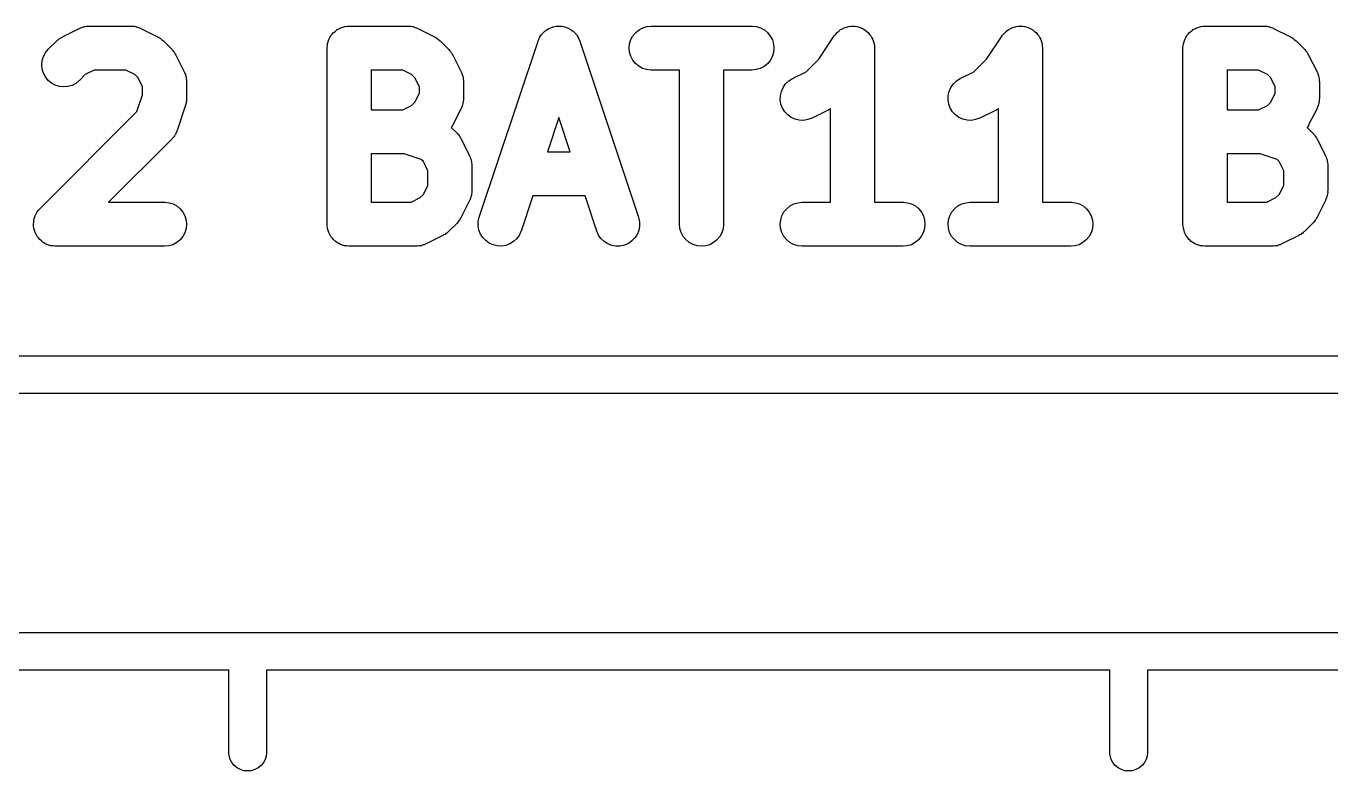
# Model space of a CAD drawing. Extents: x 1 to 169, y -122 to 5.
# Drawn here: x 26.87 to 32.05, y -121.65 to -118.69 of the extents above; entities that cross this region are included whole.
import ezdxf

# ---------------------------------------------------------------- set-up
doc = ezdxf.new("R2010")
doc.units = 0
doc.header["$MEASUREMENT"] = 0
doc.layers.add('BLACK', color=7, linetype='CONTINUOUS')

msp = doc.modelspace()

# ---------------------------------------------------------------- linework, layer by layer
at = {"layer": 'BLACK', "linetype": 'CONTINUOUS'}
for p, q in [((27.0142, -118.732), (27.0809, -118.698)), ((27.0809, -118.698), (27.082, -118.698)), ((27.082, -118.698), (27.0844, -118.697)), ((27.0844, -118.697), (27.0867, -118.696)), ((27.0867, -118.696), (27.0924, -118.694)), ((27.0924, -118.694), (27.098, -118.692)), ((27.098, -118.692), (27.1005, -118.692)), ((27.1005, -118.692), (27.103, -118.691)), ((27.103, -118.691), (27.109, -118.69)), ((27.109, -118.69), (27.1149, -118.689)), ((27.1149, -118.689), (27.1174, -118.689)), ((27.1174, -118.689), (27.12, -118.689)), ((27.12, -118.689), (27.2867, -118.689)), ((27.2867, -118.689), (27.2879, -118.689)), ((27.2879, -118.689), (27.2904, -118.689)), ((27.2904, -118.689), (27.293, -118.689)), ((27.293, -118.689), (27.2989, -118.69)), ((27.2989, -118.69), (27.3049, -118.691)), ((27.3049, -118.691), (27.3073, -118.692)), ((27.3073, -118.692), (27.3099, -118.692)), ((27.3099, -118.692), (27.3154, -118.694)), ((27.3154, -118.694), (27.3211, -118.696)), ((27.3211, -118.696), (27.3234, -118.697)), ((27.3234, -118.697), (27.3258, -118.698)), ((27.3258, -118.698), (27.3925, -118.732)), ((28.1127, -118.7), (28.12, -118.696)), ((28.12, -118.696), (28.1203, -118.696)), ((28.1203, -118.696), (28.1206, -118.696)), ((28.1206, -118.696), (28.1284, -118.693)), ((28.1284, -118.693), (28.1363, -118.691)), ((28.1363, -118.691), (28.1366, -118.691)), ((28.1366, -118.691), (28.1369, -118.691)), ((28.1369, -118.691), (28.1451, -118.69)), ((28.1451, -118.69), (28.1533, -118.689)), ((28.1533, -118.689), (28.3867, -118.689)), ((28.3867, -118.689), (28.3879, -118.689)), ((28.3879, -118.689), (28.3904, -118.689)), ((28.3904, -118.689), (28.393, -118.689)), ((28.393, -118.689), (28.3989, -118.69)), ((28.3989, -118.69), (28.4049, -118.691)), ((28.4049, -118.691), (28.4073, -118.692)), ((28.4073, -118.692), (28.4099, -118.692)), ((28.4099, -118.692), (28.4154, -118.694)), ((28.4154, -118.694), (28.4211, -118.696)), ((28.4211, -118.696), (28.4234, -118.697)), ((28.4234, -118.697), (28.4258, -118.698)), ((28.4258, -118.698), (28.4925, -118.732)), ((28.9439, -118.7), (28.9462, -118.699)), ((28.9462, -118.699), (28.9484, -118.698)), ((28.9484, -118.698), (28.954, -118.696)), ((28.954, -118.696), (28.9596, -118.693)), ((28.9596, -118.693), (28.962, -118.693)), ((28.962, -118.693), (28.9644, -118.692)), ((28.9644, -118.692), (28.9703, -118.691)), ((28.9703, -118.691), (28.9763, -118.69)), ((28.9763, -118.69), (28.9788, -118.69)), ((28.9788, -118.69), (28.9812, -118.689)), ((28.9812, -118.689), (28.9873, -118.69)), ((28.9873, -118.69), (28.9933, -118.689)), ((28.9933, -118.689), (28.9958, -118.69)), ((28.9958, -118.69), (28.9983, -118.69)), ((28.9983, -118.69), (29.0042, -118.691)), ((29.0042, -118.691), (29.0101, -118.692)), ((29.0101, -118.692), (29.0125, -118.693)), ((29.0125, -118.693), (29.0149, -118.694)), ((29.0149, -118.694), (29.0204, -118.696)), ((29.0204, -118.696), (29.0261, -118.699)), ((29.0261, -118.699), (29.0282, -118.7)), ((29.3049, -118.704), (29.32, -118.696)), ((29.32, -118.696), (29.3363, -118.691)), ((29.3363, -118.691), (29.3533, -118.689)), ((29.3533, -118.689), (29.7533, -118.689)), ((29.7533, -118.689), (29.7546, -118.689)), ((29.7546, -118.689), (29.7715, -118.691)), ((29.7715, -118.691), (29.7878, -118.696)), ((29.7878, -118.696), (29.8028, -118.704)), ((30.1127, -118.7), (30.1206, -118.696)), ((30.1206, -118.696), (30.1207, -118.695)), ((30.1206, -118.696), (30.1206, -118.696)), ((30.1207, -118.695), (30.1288, -118.693)), ((30.1288, -118.693), (30.1369, -118.691)), ((30.1369, -118.691), (30.137, -118.691)), ((30.137, -118.691), (30.1371, -118.691)), ((30.1371, -118.691), (30.1457, -118.69)), ((30.1457, -118.69), (30.1539, -118.689)), ((30.1539, -118.689), (30.154, -118.689)), ((30.154, -118.689), (30.1541, -118.689)), ((30.1541, -118.689), (30.1624, -118.69)), ((30.1624, -118.69), (30.1709, -118.691)), ((30.1709, -118.691), (30.171, -118.691)), ((30.171, -118.691), (30.1711, -118.691)), ((30.1711, -118.691), (30.1789, -118.693)), ((30.1789, -118.693), (30.1872, -118.696)), ((30.1872, -118.696), (30.1873, -118.696)), ((30.1873, -118.696), (30.1874, -118.696)), ((30.1874, -118.696), (30.1947, -118.7)), ((30.7794, -118.7), (30.7872, -118.696)), ((30.7872, -118.696), (30.7873, -118.696)), ((30.7873, -118.695), (30.7954, -118.693)), ((30.7873, -118.696), (30.7873, -118.695)), ((30.7954, -118.693), (30.8036, -118.691)), ((30.8036, -118.691), (30.8037, -118.691)), ((30.8037, -118.691), (30.8123, -118.69)), ((30.8037, -118.691), (30.8037, -118.691)), ((30.8123, -118.69), (30.8206, -118.689)), ((30.8206, -118.689), (30.8207, -118.689)), ((30.8207, -118.689), (30.8207, -118.689)), ((30.8207, -118.689), (30.8291, -118.69)), ((30.8291, -118.69), (30.8376, -118.691)), ((30.8376, -118.691), (30.8377, -118.691)), ((30.8377, -118.691), (30.8377, -118.691)), ((30.8377, -118.691), (30.8455, -118.693)), ((30.8455, -118.693), (30.8539, -118.696)), ((30.8539, -118.696), (30.854, -118.696)), ((30.854, -118.696), (30.854, -118.696)), ((30.854, -118.696), (30.8614, -118.7)), ((31.5127, -118.7), (31.52, -118.696)), ((31.52, -118.696), (31.5203, -118.696)), ((31.5203, -118.696), (31.5206, -118.696)), ((31.5206, -118.696), (31.5284, -118.693)), ((31.5284, -118.693), (31.5363, -118.691)), ((31.5363, -118.691), (31.5366, -118.691)), ((31.5366, -118.691), (31.5369, -118.691)), ((31.5369, -118.691), (31.5451, -118.69)), ((31.5451, -118.69), (31.5533, -118.689)), ((31.5533, -118.689), (31.7867, -118.689)), ((31.7867, -118.689), (31.7879, -118.689)), ((31.7879, -118.689), (31.7904, -118.689)), ((31.7904, -118.689), (31.793, -118.689)), ((31.793, -118.689), (31.7989, -118.69)), ((31.7989, -118.69), (31.8049, -118.691)), ((31.8049, -118.691), (31.8073, -118.692)), ((31.8073, -118.692), (31.8099, -118.692)), ((31.8099, -118.692), (31.8154, -118.694)), ((31.8154, -118.694), (31.8211, -118.696)), ((31.8211, -118.696), (31.8234, -118.697)), ((31.8234, -118.697), (31.8258, -118.698)), ((31.8258, -118.698), (31.8925, -118.732)), ((26.9581, -118.781), (26.9915, -118.748)), ((26.9915, -118.748), (26.9923, -118.747)), ((26.9923, -118.747), (26.9962, -118.744)), ((26.9962, -118.744), (26.9997, -118.741)), ((26.9997, -118.741), (27.0028, -118.739)), ((27.0028, -118.739), (27.0057, -118.737)), ((27.0057, -118.737), (27.01, -118.734)), ((27.01, -118.734), (27.0142, -118.732)), ((27.3925, -118.732), (27.3936, -118.732)), ((27.3936, -118.732), (27.3977, -118.735)), ((27.3977, -118.735), (27.402, -118.737)), ((27.402, -118.737), (27.4048, -118.74)), ((27.4048, -118.74), (27.4079, -118.742)), ((27.4079, -118.742), (27.4114, -118.745)), ((27.4114, -118.745), (27.4152, -118.748)), ((27.4152, -118.748), (27.4485, -118.781)), ((28.0677, -118.758), (28.0702, -118.751)), ((28.0702, -118.751), (28.0727, -118.743)), ((28.0727, -118.743), (28.0728, -118.742)), ((28.0728, -118.742), (28.0729, -118.742)), ((28.0729, -118.742), (28.0769, -118.735)), ((28.0769, -118.735), (28.0808, -118.728)), ((28.0808, -118.728), (28.081, -118.727)), ((28.081, -118.727), (28.0811, -118.727)), ((28.0811, -118.727), (28.0865, -118.721)), ((28.0865, -118.721), (28.0917, -118.715)), ((28.0917, -118.715), (28.0919, -118.714)), ((28.0919, -118.714), (28.0921, -118.714)), ((28.0921, -118.714), (28.0986, -118.709)), ((28.0986, -118.709), (28.1049, -118.704)), ((28.1049, -118.704), (28.1052, -118.704)), ((28.1052, -118.704), (28.1054, -118.703)), ((28.1054, -118.703), (28.1127, -118.7)), ((28.4925, -118.732), (28.4936, -118.732)), ((28.4936, -118.732), (28.4977, -118.735)), ((28.4977, -118.735), (28.502, -118.737)), ((28.502, -118.737), (28.5048, -118.74)), ((28.5048, -118.74), (28.5079, -118.742)), ((28.5079, -118.742), (28.5114, -118.745)), ((28.5114, -118.745), (28.5152, -118.748)), ((28.5152, -118.748), (28.5485, -118.781)), ((28.6703, -119.449), (28.9037, -118.749)), ((28.9037, -118.749), (28.9041, -118.748)), ((28.9041, -118.748), (28.9066, -118.742)), ((28.9066, -118.742), (28.9088, -118.737)), ((28.9088, -118.737), (28.9102, -118.735)), ((28.9102, -118.735), (28.9112, -118.732)), ((28.9112, -118.732), (28.9148, -118.727)), ((28.9148, -118.727), (28.9181, -118.722)), ((28.9181, -118.722), (28.9198, -118.721)), ((28.9198, -118.721), (28.9213, -118.719)), ((28.9213, -118.719), (28.9257, -118.714)), ((28.9257, -118.714), (28.9299, -118.71)), ((28.9299, -118.71), (28.932, -118.709)), ((28.932, -118.709), (28.9338, -118.707)), ((28.9338, -118.707), (28.939, -118.704)), ((28.939, -118.704), (28.9439, -118.7)), ((29.0282, -118.7), (29.0305, -118.701)), ((29.0305, -118.701), (29.0354, -118.704)), ((29.0354, -118.704), (29.0405, -118.708)), ((29.0405, -118.708), (29.0423, -118.709)), ((29.0423, -118.709), (29.0443, -118.711)), ((29.0443, -118.711), (29.0485, -118.715)), ((29.0485, -118.715), (29.0529, -118.719)), ((29.0529, -118.719), (29.0543, -118.721)), ((29.0543, -118.721), (29.056, -118.723)), ((29.056, -118.723), (29.0592, -118.728)), ((29.0592, -118.728), (29.0627, -118.733)), ((29.0627, -118.733), (29.0637, -118.736)), ((29.0637, -118.736), (29.0651, -118.738)), ((29.0651, -118.738), (29.0672, -118.743)), ((29.0672, -118.743), (29.0697, -118.749)), ((29.0697, -118.749), (29.303, -119.449)), ((29.2676, -118.759), (29.2727, -118.743)), ((29.2727, -118.743), (29.2808, -118.728)), ((29.2808, -118.728), (29.2917, -118.715)), ((29.2917, -118.715), (29.3049, -118.704)), ((29.8028, -118.704), (29.8158, -118.715)), ((29.8158, -118.715), (29.8265, -118.729)), ((29.8265, -118.729), (29.8345, -118.744)), ((29.8345, -118.744), (29.8393, -118.76)), ((30.0187, -118.821), (30.0805, -118.728)), ((30.0805, -118.728), (30.0811, -118.727)), ((30.0811, -118.727), (30.0811, -118.727)), ((30.0811, -118.727), (30.0811, -118.727)), ((30.0811, -118.727), (30.0812, -118.727)), ((30.0812, -118.727), (30.0865, -118.721)), ((30.0865, -118.721), (30.0921, -118.714)), ((30.0921, -118.714), (30.0922, -118.714)), ((30.0922, -118.714), (30.0985, -118.709)), ((30.0922, -118.714), (30.0922, -118.714)), ((30.0985, -118.709), (30.1054, -118.703)), ((30.1054, -118.703), (30.1055, -118.703)), ((30.1055, -118.703), (30.1127, -118.7)), ((30.1055, -118.703), (30.1055, -118.703)), ((30.1947, -118.7), (30.2023, -118.704)), ((30.2023, -118.704), (30.2023, -118.704)), ((30.2023, -118.704), (30.2024, -118.704)), ((30.2024, -118.704), (30.2092, -118.71)), ((30.2092, -118.71), (30.2154, -118.715)), ((30.2154, -118.715), (30.2155, -118.715)), ((30.2155, -118.715), (30.2155, -118.715)), ((30.2155, -118.715), (30.2209, -118.722)), ((30.2209, -118.722), (30.2262, -118.728)), ((30.2262, -118.728), (30.2262, -118.728)), ((30.2262, -118.728), (30.2263, -118.728)), ((30.2263, -118.728), (30.2301, -118.736)), ((30.2301, -118.736), (30.2342, -118.743)), ((30.2342, -118.743), (30.2343, -118.743)), ((30.2343, -118.743), (30.2343, -118.743)), ((30.2343, -118.743), (30.2365, -118.751)), ((30.2365, -118.751), (30.2392, -118.76)), ((30.6853, -118.821), (30.7472, -118.728)), ((30.7472, -118.728), (30.7478, -118.727)), ((30.7478, -118.727), (30.7478, -118.727)), ((30.7478, -118.727), (30.7478, -118.727)), ((30.7478, -118.727), (30.7479, -118.727)), ((30.7479, -118.727), (30.7531, -118.721)), ((30.7531, -118.721), (30.7588, -118.714)), ((30.7588, -118.714), (30.7588, -118.714)), ((30.7588, -118.714), (30.7589, -118.714)), ((30.7589, -118.714), (30.7652, -118.709)), ((30.7652, -118.709), (30.7721, -118.703)), ((30.7721, -118.703), (30.7722, -118.703)), ((30.7722, -118.703), (30.7794, -118.7)), ((30.7722, -118.703), (30.7722, -118.703)), ((30.8614, -118.7), (30.8689, -118.704)), ((30.8689, -118.704), (30.869, -118.704)), ((30.869, -118.704), (30.869, -118.704)), ((30.869, -118.704), (30.8759, -118.71)), ((30.8759, -118.71), (30.8821, -118.715)), ((30.8821, -118.715), (30.8821, -118.715)), ((30.8821, -118.715), (30.8822, -118.715)), ((30.8822, -118.715), (30.8876, -118.722)), ((30.8876, -118.722), (30.8929, -118.728)), ((30.8929, -118.728), (30.8929, -118.728)), ((30.8929, -118.728), (30.893, -118.728)), ((30.893, -118.728), (30.8968, -118.736)), ((30.8968, -118.736), (30.9009, -118.743)), ((30.9009, -118.743), (30.9009, -118.743)), ((30.9009, -118.743), (30.9009, -118.743)), ((30.9009, -118.743), (30.9032, -118.751)), ((30.9032, -118.751), (30.9058, -118.76)), ((31.4677, -118.758), (31.4702, -118.751)), ((31.4702, -118.751), (31.4727, -118.743)), ((31.4727, -118.743), (31.4728, -118.742)), ((31.4728, -118.742), (31.4729, -118.742)), ((31.4729, -118.742), (31.4769, -118.735)), ((31.4769, -118.735), (31.4808, -118.728)), ((31.4808, -118.728), (31.481, -118.727)), ((31.481, -118.727), (31.4811, -118.727)), ((31.4811, -118.727), (31.4865, -118.721)), ((31.4865, -118.721), (31.4917, -118.715)), ((31.4917, -118.715), (31.4919, -118.714)), ((31.4919, -118.714), (31.4921, -118.714)), ((31.4921, -118.714), (31.4986, -118.709)), ((31.4986, -118.709), (31.5049, -118.704)), ((31.5049, -118.704), (31.5052, -118.704)), ((31.5052, -118.704), (31.5054, -118.703)), ((31.5054, -118.703), (31.5127, -118.7)), ((31.8925, -118.732), (31.8936, -118.732)), ((31.8936, -118.732), (31.8977, -118.735)), ((31.8977, -118.735), (31.902, -118.737)), ((31.902, -118.737), (31.9048, -118.74)), ((31.9048, -118.74), (31.9079, -118.742)), ((31.9079, -118.742), (31.9114, -118.745)), ((31.9114, -118.745), (31.9152, -118.748)), ((31.9152, -118.748), (31.9485, -118.781)), ((26.9392, -118.81), (26.9473, -118.795)), ((26.9473, -118.795), (26.9581, -118.781)), ((27.4485, -118.781), (27.4494, -118.782)), ((27.4494, -118.782), (27.4525, -118.786)), ((27.4525, -118.786), (27.4558, -118.79)), ((27.4558, -118.79), (27.4578, -118.793)), ((27.4578, -118.793), (27.46, -118.796)), ((27.46, -118.796), (27.4623, -118.8)), ((27.4623, -118.8), (27.4649, -118.804)), ((28.0658, -118.775), (28.0668, -118.767)), ((28.0658, -118.776), (28.0658, -118.775)), ((28.0658, -118.777), (28.0658, -118.776)), ((28.0658, -118.776), (28.0658, -118.776)), ((28.0658, -118.776), (28.0658, -118.776)), ((28.0658, -119.477), (28.0658, -118.777)), ((28.0668, -118.767), (28.0676, -118.759)), ((28.0676, -118.759), (28.0677, -118.759)), ((28.0677, -118.759), (28.0677, -118.758)), ((28.5485, -118.781), (28.5494, -118.782)), ((28.5494, -118.782), (28.5525, -118.786)), ((28.5525, -118.786), (28.5558, -118.79)), ((28.5558, -118.79), (28.5578, -118.793)), ((28.5578, -118.793), (28.5601, -118.796)), ((28.5601, -118.796), (28.5623, -118.8)), ((28.5623, -118.8), (28.5649, -118.804)), ((29.2658, -118.776), (29.2676, -118.759)), ((29.2674, -118.793), (29.2658, -118.776)), ((29.2722, -118.809), (29.2674, -118.793)), ((29.839, -118.794), (29.834, -118.811)), ((29.8408, -118.777), (29.839, -118.794)), ((29.8393, -118.76), (29.8408, -118.777)), ((30.2392, -118.76), (30.2392, -118.76)), ((30.2392, -118.76), (30.2392, -118.76)), ((30.2392, -118.76), (30.2399, -118.767)), ((30.2399, -118.767), (30.2408, -118.777)), ((30.2408, -118.777), (30.2408, -119.389)), ((30.9058, -118.76), (30.9058, -118.76)), ((30.9058, -118.76), (30.9059, -118.76)), ((30.9059, -118.76), (30.9066, -118.767)), ((30.9066, -118.767), (30.9075, -118.777)), ((30.9075, -118.777), (30.9075, -119.389)), ((31.4658, -118.775), (31.4668, -118.767)), ((31.4658, -118.776), (31.4658, -118.775)), ((31.4658, -118.777), (31.4658, -118.776)), ((31.4658, -118.776), (31.4658, -118.776)), ((31.4658, -118.776), (31.4658, -118.776)), ((31.4658, -119.477), (31.4658, -118.777)), ((31.4668, -118.767), (31.4676, -118.759)), ((31.4676, -118.759), (31.4677, -118.759)), ((31.4677, -118.759), (31.4677, -118.758)), ((31.9485, -118.781), (31.9494, -118.782)), ((31.9494, -118.782), (31.9525, -118.786)), ((31.9525, -118.786), (31.9558, -118.79)), ((31.9558, -118.79), (31.9578, -118.793)), ((31.9578, -118.793), (31.96, -118.796)), ((31.96, -118.796), (31.9623, -118.8)), ((31.9623, -118.8), (31.9649, -118.804)), ((26.9325, -118.843), (26.9342, -118.826)), ((26.9341, -118.86), (26.9325, -118.843)), ((26.9342, -118.826), (26.9392, -118.81)), ((27.4649, -118.804), (27.4983, -118.871)), ((28.5649, -118.804), (28.5983, -118.871)), ((29.2801, -118.825), (29.2722, -118.809)), ((29.2908, -118.838), (29.2801, -118.825)), ((29.3039, -118.849), (29.2908, -118.838)), ((29.3189, -118.857), (29.3039, -118.849)), ((29.8018, -118.85), (29.7867, -118.858)), ((29.815, -118.839), (29.8018, -118.85)), ((29.8259, -118.826), (29.815, -118.839)), ((29.834, -118.811), (29.8259, -118.826)), ((29.9682, -118.871), (30.0187, -118.821)), ((30.6348, -118.871), (30.6853, -118.821)), ((31.9649, -118.804), (31.9983, -118.871)), ((26.939, -118.876), (26.9341, -118.86)), ((26.947, -118.891), (26.939, -118.876)), ((26.9577, -118.905), (26.947, -118.891)), ((26.9708, -118.916), (26.9577, -118.905)), ((27.081, -118.906), (27.0677, -118.917)), ((27.0819, -118.905), (27.081, -118.906)), ((27.1052, -118.882), (27.0819, -118.905)), ((27.1407, -118.864), (27.1052, -118.882)), ((27.266, -118.864), (27.1407, -118.864)), ((27.3015, -118.882), (27.266, -118.864)), ((27.3148, -118.895), (27.3015, -118.882)), ((27.3325, -118.931), (27.3148, -118.895)), ((27.4983, -118.871), (27.4988, -118.872)), ((27.4988, -118.872), (27.4997, -118.874)), ((27.4997, -118.874), (27.5009, -118.877)), ((27.5009, -118.877), (27.5026, -118.882)), ((27.5026, -118.882), (27.5047, -118.888)), ((27.5047, -118.888), (27.5051, -118.891)), ((27.5051, -118.891), (27.5058, -118.893)), ((27.5058, -118.893), (27.5064, -118.899)), ((27.5064, -118.899), (27.5073, -118.905)), ((27.5073, -118.905), (27.5072, -118.907)), ((27.5072, -118.907), (27.5075, -118.91)), ((28.2408, -118.864), (28.2408, -119.022)), ((28.366, -118.864), (28.2408, -118.864)), ((28.4015, -118.882), (28.366, -118.864)), ((28.4148, -118.895), (28.4015, -118.882)), ((28.4325, -118.931), (28.4148, -118.895)), ((28.5983, -118.871), (28.5988, -118.872)), ((28.5988, -118.872), (28.5997, -118.874)), ((28.5997, -118.874), (28.6009, -118.877)), ((28.6009, -118.877), (28.6026, -118.882)), ((28.6026, -118.882), (28.6047, -118.888)), ((28.6047, -118.888), (28.6051, -118.891)), ((28.6051, -118.891), (28.6058, -118.893)), ((28.6058, -118.893), (28.6064, -118.899)), ((28.6064, -118.899), (28.6073, -118.905)), ((28.6073, -118.905), (28.6072, -118.907)), ((28.6072, -118.907), (28.6075, -118.91)), ((29.3351, -118.862), (29.3189, -118.857)), ((29.3521, -118.864), (29.3351, -118.862)), ((29.3533, -118.864), (29.3521, -118.864)), ((29.4658, -118.864), (29.3533, -118.864)), ((29.4658, -119.477), (29.4658, -118.864)), ((29.7533, -118.864), (29.6408, -118.864)), ((29.6408, -118.864), (29.6408, -119.477)), ((29.7703, -118.862), (29.7533, -118.864)), ((29.7867, -118.858), (29.7703, -118.862)), ((29.8873, -118.919), (29.8997, -118.907)), ((29.8997, -118.907), (29.9142, -118.898)), ((29.9142, -118.898), (29.9682, -118.871)), ((30.554, -118.919), (30.5664, -118.907)), ((30.5664, -118.907), (30.5809, -118.898)), ((30.5809, -118.898), (30.6348, -118.871)), ((31.6408, -118.864), (31.6408, -119.022)), ((31.766, -118.864), (31.6408, -118.864)), ((31.8015, -118.882), (31.766, -118.864)), ((31.8148, -118.895), (31.8015, -118.882)), ((31.8325, -118.931), (31.8148, -118.895)), ((31.9983, -118.871), (31.9988, -118.872)), ((31.9988, -118.872), (31.9997, -118.874)), ((31.9997, -118.874), (32.0009, -118.877)), ((32.0009, -118.877), (32.0026, -118.882)), ((32.0026, -118.882), (32.0047, -118.888)), ((32.0047, -118.888), (32.0051, -118.891)), ((32.0051, -118.891), (32.0058, -118.893)), ((32.0058, -118.893), (32.0064, -118.899)), ((32.0064, -118.899), (32.0073, -118.905)), ((32.0073, -118.905), (32.0072, -118.907)), ((32.0072, -118.907), (32.0075, -118.91)), ((26.9858, -118.924), (26.9708, -118.916)), ((27.0021, -118.929), (26.9858, -118.924)), ((27.0191, -118.931), (27.0021, -118.929)), ((27.0361, -118.929), (27.0191, -118.931)), ((27.0525, -118.925), (27.0361, -118.929)), ((27.0677, -118.917), (27.0525, -118.925)), ((27.3325, -118.962), (27.3325, -118.931)), ((27.5075, -118.91), (27.5075, -118.977)), ((28.4148, -118.991), (28.4325, -118.956)), ((28.4325, -118.956), (28.4325, -118.931)), ((28.6075, -118.91), (28.6075, -118.977)), ((29.8666, -118.965), (29.8704, -118.949)), ((29.8704, -118.949), (29.8774, -118.933)), ((29.8774, -118.933), (29.8873, -118.919)), ((30.5332, -118.965), (30.5371, -118.949)), ((30.5371, -118.949), (30.5441, -118.933)), ((30.5441, -118.933), (30.554, -118.919)), ((31.8148, -118.991), (31.8325, -118.956)), ((31.8325, -118.956), (31.8325, -118.931)), ((32.0075, -118.91), (32.0075, -118.977)), ((27.3102, -119.029), (27.3325, -118.962)), ((27.503, -119.004), (27.4697, -119.104)), ((27.5041, -119), (27.503, -119.004)), ((27.5056, -118.995), (27.5041, -119)), ((27.506, -118.991), (27.5056, -118.995)), ((27.5068, -118.988), (27.506, -118.991)), ((27.5069, -118.983), (27.5068, -118.988)), ((27.5075, -118.978), (27.5069, -118.983)), ((27.5075, -118.977), (27.5075, -118.978)), ((28.366, -119.022), (28.4015, -119.005)), ((28.4015, -119.005), (28.4148, -118.991)), ((28.6022, -119.005), (28.6004, -119.011)), ((28.6044, -119), (28.6022, -119.005)), ((28.6048, -118.997), (28.6044, -119)), ((28.6056, -118.995), (28.6048, -118.997)), ((28.6063, -118.989), (28.6056, -118.995)), ((28.6073, -118.983), (28.6063, -118.989)), ((28.6075, -118.978), (28.6072, -118.98)), ((28.6072, -118.98), (28.6073, -118.983)), ((28.6075, -118.977), (28.6075, -118.978)), ((29.866, -118.982), (29.8666, -118.965)), ((29.8688, -118.999), (29.866, -118.982)), ((29.8748, -119.015), (29.8688, -118.999)), ((30.5327, -118.982), (30.5332, -118.965)), ((30.5355, -118.999), (30.5327, -118.982)), ((30.5415, -119.015), (30.5355, -118.999)), ((31.766, -119.022), (31.8015, -119.005)), ((31.8015, -119.005), (31.8148, -118.991)), ((32.0022, -119.005), (32.0004, -119.011)), ((32.0044, -119), (32.0022, -119.005)), ((32.0048, -118.997), (32.0044, -119)), ((32.0056, -118.995), (32.0048, -118.997)), ((32.0063, -118.989), (32.0056, -118.995)), ((32.0073, -118.983), (32.0063, -118.989)), ((32.0075, -118.978), (32.0072, -118.98)), ((32.0072, -118.98), (32.0073, -118.983)), ((32.0075, -118.977), (32.0075, -118.978)), ((26.9248, -119.415), (27.3102, -119.029)), ((28.2408, -119.022), (28.366, -119.022)), ((28.5983, -119.016), (28.5649, -119.082)), ((28.5992, -119.013), (28.5983, -119.016)), ((28.6004, -119.011), (28.5992, -119.013)), ((28.9867, -119.053), (28.9414, -119.189)), ((29.0319, -119.189), (28.9867, -119.053)), ((29.8838, -119.03), (29.8748, -119.015)), ((29.8954, -119.042), (29.8838, -119.03)), ((29.9093, -119.052), (29.8954, -119.042)), ((29.9248, -119.059), (29.9093, -119.052)), ((29.9414, -119.063), (29.9248, -119.059)), ((29.9753, -119.061), (29.9585, -119.064)), ((29.9914, -119.055), (29.9753, -119.061)), ((29.9925, -119.055), (29.9914, -119.055)), ((30.0591, -119.022), (29.9925, -119.055)), ((30.0633, -119.019), (30.0591, -119.022)), ((30.0658, -119.018), (30.0633, -119.019)), ((30.0658, -119.389), (30.0658, -119.018)), ((30.5505, -119.03), (30.5415, -119.015)), ((30.5621, -119.042), (30.5505, -119.03)), ((30.5759, -119.052), (30.5621, -119.042)), ((30.5915, -119.059), (30.5759, -119.052)), ((30.6081, -119.063), (30.5915, -119.059)), ((30.642, -119.061), (30.6251, -119.064)), ((30.658, -119.055), (30.642, -119.061)), ((30.6591, -119.055), (30.658, -119.055)), ((30.7258, -119.022), (30.6591, -119.055)), ((30.73, -119.019), (30.7258, -119.022)), ((30.7325, -119.018), (30.73, -119.019)), ((30.7325, -119.389), (30.7325, -119.018)), ((31.6408, -119.022), (31.766, -119.022)), ((31.9983, -119.016), (31.9649, -119.082)), ((31.9992, -119.013), (31.9983, -119.016)), ((32.0004, -119.011), (31.9992, -119.013)), ((27.4674, -119.11), (27.4646, -119.116)), ((27.4682, -119.108), (27.4674, -119.11)), ((27.4693, -119.105), (27.4682, -119.108)), ((27.4697, -119.104), (27.4693, -119.105)), ((28.5594, -119.092), (28.5592, -119.092)), ((28.5592, -119.092), (28.5819, -119.115)), ((28.5617, -119.088), (28.5594, -119.092)), ((28.5644, -119.084), (28.5617, -119.088)), ((28.5649, -119.082), (28.5644, -119.084)), ((29.9585, -119.064), (29.9414, -119.063)), ((30.6251, -119.064), (30.6081, -119.063)), ((31.9594, -119.092), (31.9592, -119.092)), ((31.9592, -119.092), (31.9819, -119.115)), ((31.9617, -119.088), (31.9594, -119.092)), ((31.9644, -119.084), (31.9617, -119.088)), ((31.9649, -119.082), (31.9644, -119.084)), ((27.4485, -119.139), (27.1979, -119.389)), ((27.4502, -119.137), (27.4485, -119.139)), ((27.4521, -119.135), (27.4502, -119.137)), ((27.4556, -119.13), (27.4521, -119.135)), ((27.4594, -119.125), (27.4556, -119.13)), ((27.4606, -119.123), (27.4594, -119.125)), ((27.4621, -119.121), (27.4606, -119.123)), ((27.4646, -119.116), (27.4621, -119.121)), ((28.5819, -119.115), (28.5827, -119.116)), ((28.5827, -119.116), (28.5858, -119.119)), ((28.5858, -119.119), (28.5892, -119.123)), ((28.5892, -119.123), (28.5911, -119.126)), ((28.5911, -119.126), (28.5934, -119.129)), ((28.5934, -119.129), (28.5956, -119.133)), ((28.5956, -119.133), (28.5983, -119.138)), ((28.5983, -119.138), (28.6316, -119.204)), ((31.9819, -119.115), (31.9827, -119.116)), ((31.9827, -119.116), (31.9858, -119.119)), ((31.9858, -119.119), (31.9892, -119.123)), ((31.9892, -119.123), (31.9911, -119.126)), ((31.9911, -119.126), (31.9934, -119.129)), ((31.9934, -119.129), (31.9956, -119.133)), ((31.9956, -119.133), (31.9983, -119.138)), ((31.9983, -119.138), (32.0316, -119.204)), ((28.2408, -119.197), (28.2408, -119.389)), ((28.3725, -119.197), (28.2408, -119.197)), ((28.4394, -119.22), (28.3725, -119.197)), ((28.6316, -119.204), (28.6321, -119.205)), ((28.6321, -119.205), (28.633, -119.208)), ((28.633, -119.208), (28.6342, -119.21)), ((28.6342, -119.21), (28.636, -119.216)), ((28.636, -119.216), (28.638, -119.221)), ((28.9414, -119.189), (29.0319, -119.189)), ((31.6408, -119.197), (31.6408, -119.389)), ((31.7725, -119.197), (31.6408, -119.197)), ((31.8394, -119.22), (31.7725, -119.197)), ((32.0316, -119.204), (32.0321, -119.205)), ((32.0321, -119.205), (32.033, -119.208)), ((32.033, -119.208), (32.0342, -119.21)), ((32.0342, -119.21), (32.036, -119.216)), ((32.036, -119.216), (32.038, -119.221)), ((28.4481, -119.228), (28.4394, -119.22)), ((28.4658, -119.264), (28.4481, -119.228)), ((28.4658, -119.323), (28.4658, -119.264)), ((28.638, -119.221), (28.6384, -119.224)), ((28.6384, -119.224), (28.6392, -119.226)), ((28.6392, -119.226), (28.6398, -119.232)), ((28.6398, -119.232), (28.6407, -119.238)), ((28.6407, -119.238), (28.6406, -119.241)), ((28.6406, -119.241), (28.6408, -119.243)), ((28.6408, -119.243), (28.6408, -119.343)), ((31.8481, -119.228), (31.8394, -119.22)), ((31.8658, -119.264), (31.8481, -119.228)), ((31.8658, -119.323), (31.8658, -119.264)), ((32.038, -119.221), (32.0384, -119.224)), ((32.0384, -119.224), (32.0392, -119.226)), ((32.0392, -119.226), (32.0398, -119.232)), ((32.0398, -119.232), (32.0407, -119.238)), ((32.0407, -119.238), (32.0406, -119.241)), ((32.0406, -119.241), (32.0408, -119.243)), ((32.0408, -119.243), (32.0408, -119.343)), ((28.3993, -119.389), (28.4348, -119.371)), ((28.4348, -119.371), (28.4481, -119.358)), ((28.4481, -119.358), (28.4658, -119.323)), ((28.6356, -119.372), (28.6338, -119.378)), ((28.6377, -119.367), (28.6356, -119.372)), ((28.6381, -119.364), (28.6377, -119.367)), ((28.6389, -119.362), (28.6381, -119.364)), ((28.6396, -119.356), (28.6389, -119.362)), ((28.6406, -119.35), (28.6396, -119.356)), ((28.6408, -119.345), (28.6405, -119.347)), ((28.6405, -119.347), (28.6406, -119.35)), ((28.6408, -119.343), (28.6408, -119.345)), ((28.8831, -119.364), (28.8363, -119.504)), ((29.0903, -119.364), (28.8831, -119.364)), ((29.137, -119.504), (29.0903, -119.364)), ((31.7993, -119.389), (31.8348, -119.371)), ((31.8348, -119.371), (31.8481, -119.358)), ((31.8481, -119.358), (31.8658, -119.323)), ((32.0356, -119.372), (32.0338, -119.378)), ((32.0377, -119.367), (32.0356, -119.372)), ((32.0381, -119.364), (32.0377, -119.367)), ((32.0389, -119.362), (32.0381, -119.364)), ((32.0396, -119.356), (32.0389, -119.362)), ((32.0406, -119.35), (32.0396, -119.356)), ((32.0408, -119.345), (32.0405, -119.347)), ((32.0405, -119.347), (32.0406, -119.35)), ((32.0408, -119.343), (32.0408, -119.345)), ((26.9141, -119.428), (26.9193, -119.421)), ((26.9193, -119.421), (26.9248, -119.415)), ((27.1979, -119.389), (27.42, -119.389)), ((27.42, -119.389), (27.4212, -119.389)), ((27.4212, -119.389), (27.4382, -119.391)), ((27.4382, -119.391), (27.4545, -119.396)), ((27.4545, -119.396), (27.4694, -119.404)), ((27.4694, -119.404), (27.4825, -119.415)), ((27.4825, -119.415), (27.4932, -119.429)), ((28.2408, -119.389), (28.3993, -119.389)), ((28.6316, -119.382), (28.5983, -119.449)), ((28.6325, -119.38), (28.6316, -119.382)), ((28.6338, -119.378), (28.6325, -119.38)), ((29.8808, -119.428), (29.8917, -119.415)), ((29.8917, -119.415), (29.9049, -119.404)), ((29.9049, -119.404), (29.92, -119.396)), ((29.92, -119.396), (29.9363, -119.391)), ((29.9363, -119.391), (29.9533, -119.389)), ((29.9533, -119.389), (30.0658, -119.389)), ((30.2408, -119.389), (30.3533, -119.389)), ((30.3533, -119.389), (30.3546, -119.389)), ((30.3546, -119.389), (30.3715, -119.391)), ((30.3715, -119.391), (30.3878, -119.396)), ((30.3878, -119.396), (30.4028, -119.404)), ((30.4028, -119.404), (30.4158, -119.415)), ((30.4158, -119.415), (30.4265, -119.429)), ((30.5475, -119.428), (30.5583, -119.415)), ((30.5583, -119.415), (30.5716, -119.404)), ((30.5716, -119.404), (30.5867, -119.396)), ((30.5867, -119.396), (30.603, -119.391)), ((30.603, -119.391), (30.62, -119.389)), ((30.62, -119.389), (30.7325, -119.389)), ((30.9075, -119.389), (31.02, -119.389)), ((31.02, -119.389), (31.0212, -119.389)), ((31.0212, -119.389), (31.0382, -119.391)), ((31.0382, -119.391), (31.0545, -119.396)), ((31.0545, -119.396), (31.0694, -119.404)), ((31.0694, -119.404), (31.0825, -119.415)), ((31.0825, -119.415), (31.0932, -119.429)), ((31.6408, -119.389), (31.7993, -119.389)), ((32.0316, -119.382), (31.9983, -119.449)), ((32.0325, -119.38), (32.0316, -119.382)), ((32.0338, -119.378), (32.0325, -119.38)), ((26.8992, -119.476), (26.9001, -119.468)), ((26.8999, -119.485), (26.8992, -119.476)), ((26.8992, -119.476), (26.8992, -119.476)), ((26.8992, -119.476), (26.8992, -119.476)), ((26.9001, -119.468), (26.9009, -119.459)), ((26.9009, -119.459), (26.9009, -119.459)), ((26.9009, -119.459), (26.901, -119.459)), ((26.901, -119.459), (26.9034, -119.451)), ((26.9034, -119.451), (26.9059, -119.443)), ((26.9059, -119.443), (26.906, -119.443)), ((26.906, -119.443), (26.9099, -119.435)), ((26.906, -119.443), (26.906, -119.443)), ((26.9099, -119.435), (26.914, -119.428)), ((26.914, -119.428), (26.9141, -119.428)), ((26.9141, -119.428), (26.9141, -119.428)), ((27.4932, -119.429), (27.5011, -119.444)), ((27.5011, -119.444), (27.5059, -119.46)), ((27.5075, -119.477), (27.5057, -119.494)), ((27.5059, -119.46), (27.5075, -119.477)), ((28.0666, -119.485), (28.0658, -119.477)), ((28.5819, -119.472), (28.5485, -119.505)), ((28.585, -119.468), (28.5819, -119.472)), ((28.5884, -119.465), (28.585, -119.468)), ((28.5904, -119.461), (28.5884, -119.465)), ((28.5927, -119.459), (28.5904, -119.461)), ((28.595, -119.454), (28.5927, -119.459)), ((28.5977, -119.45), (28.595, -119.454)), ((28.5983, -119.449), (28.5977, -119.45)), ((28.666, -119.483), (28.6665, -119.466)), ((28.6665, -119.466), (28.6703, -119.449)), ((29.303, -119.449), (29.3034, -119.45)), ((29.3034, -119.45), (29.3069, -119.467)), ((29.3069, -119.467), (29.3072, -119.484)), ((29.4675, -119.494), (29.4658, -119.477)), ((29.6408, -119.477), (29.6408, -119.478)), ((29.8658, -119.476), (29.8676, -119.459)), ((29.8674, -119.493), (29.8658, -119.476)), ((29.8676, -119.459), (29.8727, -119.443)), ((29.8727, -119.443), (29.8808, -119.428)), ((30.4265, -119.429), (30.4345, -119.444)), ((30.4345, -119.444), (30.4393, -119.46)), ((30.4408, -119.477), (30.439, -119.494)), ((30.4393, -119.46), (30.4408, -119.477)), ((30.5325, -119.476), (30.5343, -119.459)), ((30.534, -119.493), (30.5325, -119.476)), ((30.5343, -119.459), (30.5393, -119.443)), ((30.5393, -119.443), (30.5475, -119.428)), ((31.0932, -119.429), (31.1011, -119.444)), ((31.1011, -119.444), (31.1059, -119.46)), ((31.1075, -119.477), (31.1057, -119.494)), ((31.1059, -119.46), (31.1075, -119.477)), ((31.4666, -119.485), (31.4658, -119.477)), ((31.9819, -119.472), (31.9485, -119.505)), ((31.985, -119.468), (31.9819, -119.472)), ((31.9884, -119.465), (31.985, -119.468)), ((31.9904, -119.461), (31.9884, -119.465)), ((31.9927, -119.459), (31.9904, -119.461)), ((31.995, -119.454), (31.9927, -119.459)), ((31.9977, -119.45), (31.995, -119.454)), ((31.9983, -119.449), (31.9977, -119.45)), ((26.9007, -119.493), (26.8999, -119.485)), ((26.9008, -119.493), (26.9007, -119.493)), ((26.9032, -119.501), (26.9008, -119.493)), ((26.9008, -119.493), (26.9008, -119.493)), ((26.9055, -119.509), (26.9032, -119.501)), ((26.9056, -119.51), (26.9055, -119.509)), ((26.9057, -119.51), (26.9056, -119.51)), ((26.9095, -119.517), (26.9057, -119.51)), ((26.9134, -119.525), (26.9095, -119.517)), ((26.9135, -119.525), (26.9134, -119.525)), ((26.9136, -119.525), (26.9135, -119.525)), ((26.9188, -119.531), (26.9136, -119.525)), ((27.4925, -119.526), (27.4817, -119.539)), ((27.5007, -119.511), (27.4925, -119.526)), ((27.5057, -119.494), (27.5007, -119.511)), ((28.0674, -119.493), (28.0666, -119.485)), ((28.0675, -119.493), (28.0674, -119.493)), ((28.0675, -119.494), (28.0675, -119.493)), ((28.0699, -119.502), (28.0675, -119.494)), ((28.0722, -119.509), (28.0699, -119.502)), ((28.0723, -119.51), (28.0722, -119.509)), ((28.0724, -119.51), (28.0723, -119.51)), ((28.0763, -119.517), (28.0724, -119.51)), ((28.0801, -119.525), (28.0763, -119.517)), ((28.0803, -119.525), (28.0801, -119.525)), ((28.0805, -119.525), (28.0803, -119.525)), ((28.0856, -119.531), (28.0805, -119.525)), ((28.5258, -119.522), (28.4591, -119.555)), ((28.53, -119.519), (28.5258, -119.522)), ((28.5343, -119.517), (28.53, -119.519)), ((28.5372, -119.514), (28.5343, -119.517)), ((28.5403, -119.513), (28.5372, -119.514)), ((28.5438, -119.509), (28.5403, -119.513)), ((28.5477, -119.506), (28.5438, -119.509)), ((28.5485, -119.505), (28.5477, -119.506)), ((28.6689, -119.5), (28.666, -119.483)), ((28.6749, -119.516), (28.6689, -119.5)), ((28.684, -119.53), (28.6749, -119.516)), ((28.8288, -119.521), (28.8187, -119.535)), ((28.8359, -119.505), (28.8288, -119.521)), ((28.8363, -119.504), (28.8359, -119.505)), ((29.1439, -119.52), (29.137, -119.504)), ((29.1538, -119.534), (29.1439, -119.52)), ((29.2978, -119.517), (29.2886, -119.531)), ((29.3041, -119.501), (29.2978, -119.517)), ((29.3072, -119.484), (29.3041, -119.501)), ((29.4724, -119.51), (29.4675, -119.494)), ((29.4805, -119.525), (29.4724, -119.51)), ((29.4912, -119.538), (29.4805, -119.525)), ((29.6255, -119.526), (29.6146, -119.539)), ((29.6338, -119.511), (29.6255, -119.526)), ((29.6389, -119.495), (29.6338, -119.511)), ((29.6408, -119.478), (29.6389, -119.495)), ((29.8722, -119.509), (29.8674, -119.493)), ((29.8801, -119.525), (29.8722, -119.509)), ((29.8908, -119.538), (29.8801, -119.525)), ((30.4259, -119.526), (30.415, -119.539)), ((30.434, -119.511), (30.4259, -119.526)), ((30.439, -119.494), (30.434, -119.511)), ((30.5389, -119.509), (30.534, -119.493)), ((30.5468, -119.525), (30.5389, -119.509)), ((30.5575, -119.538), (30.5468, -119.525)), ((31.0925, -119.526), (31.0817, -119.539)), ((31.1007, -119.511), (31.0925, -119.526)), ((31.1057, -119.494), (31.1007, -119.511)), ((31.4674, -119.493), (31.4666, -119.485)), ((31.4675, -119.493), (31.4674, -119.493)), ((31.4675, -119.494), (31.4675, -119.493)), ((31.4699, -119.502), (31.4675, -119.494)), ((31.4722, -119.509), (31.4699, -119.502)), ((31.4723, -119.51), (31.4722, -119.509)), ((31.4724, -119.51), (31.4723, -119.51)), ((31.4763, -119.517), (31.4724, -119.51)), ((31.4801, -119.525), (31.4763, -119.517)), ((31.4803, -119.525), (31.4801, -119.525)), ((31.4805, -119.525), (31.4803, -119.525)), ((31.4856, -119.531), (31.4805, -119.525)), ((31.9258, -119.522), (31.8591, -119.555)), ((31.93, -119.519), (31.9258, -119.522)), ((31.9343, -119.517), (31.93, -119.519)), ((31.9372, -119.514), (31.9343, -119.517)), ((31.9403, -119.513), (31.9372, -119.514)), ((31.9438, -119.509), (31.9403, -119.513)), ((31.9477, -119.506), (31.9438, -119.509)), ((31.9485, -119.505), (31.9477, -119.506)), ((26.9241, -119.538), (26.9188, -119.531)), ((26.9243, -119.538), (26.9241, -119.538)), ((26.9244, -119.538), (26.9243, -119.538)), ((26.9308, -119.543), (26.9244, -119.538)), ((26.9372, -119.549), (26.9308, -119.543)), ((26.9374, -119.549), (26.9372, -119.549)), ((26.9375, -119.549), (26.9374, -119.549)), ((26.9449, -119.553), (26.9375, -119.549)), ((26.9522, -119.557), (26.9449, -119.553)), ((26.9523, -119.557), (26.9522, -119.557)), ((26.9525, -119.557), (26.9523, -119.557)), ((26.9605, -119.56), (26.9525, -119.557)), ((26.9685, -119.562), (26.9605, -119.56)), ((26.9686, -119.562), (26.9685, -119.562)), ((26.9688, -119.562), (26.9686, -119.562)), ((26.9771, -119.563), (26.9688, -119.562)), ((26.9854, -119.564), (26.9771, -119.563)), ((26.9857, -119.564), (26.9854, -119.564)), ((26.9858, -119.564), (26.9857, -119.564)), ((26.9857, -119.564), (26.9857, -119.564)), ((26.9867, -119.564), (26.9858, -119.564)), ((27.42, -119.564), (26.9867, -119.564)), ((27.437, -119.562), (27.42, -119.564)), ((27.4533, -119.558), (27.437, -119.562)), ((27.4684, -119.55), (27.4533, -119.558)), ((27.4817, -119.539), (27.4684, -119.55)), ((28.0908, -119.538), (28.0856, -119.531)), ((28.0911, -119.538), (28.0908, -119.538)), ((28.0912, -119.538), (28.0911, -119.538)), ((28.0975, -119.544), (28.0912, -119.538)), ((28.1039, -119.549), (28.0975, -119.544)), ((28.1042, -119.549), (28.1039, -119.549)), ((28.1044, -119.549), (28.1042, -119.549)), ((28.1117, -119.553), (28.1044, -119.549)), ((28.1189, -119.557), (28.1117, -119.553)), ((28.1192, -119.557), (28.1189, -119.557)), ((28.1194, -119.557), (28.1192, -119.557)), ((28.1273, -119.56), (28.1194, -119.557)), ((28.1351, -119.562), (28.1273, -119.56)), ((28.1354, -119.562), (28.1351, -119.562)), ((28.1357, -119.562), (28.1354, -119.562)), ((28.144, -119.563), (28.1357, -119.562)), ((28.1521, -119.564), (28.144, -119.563)), ((28.1527, -119.564), (28.1521, -119.564)), ((28.1533, -119.564), (28.1527, -119.564)), ((28.1527, -119.564), (28.1527, -119.564)), ((28.1527, -119.564), (28.1527, -119.564)), ((28.42, -119.564), (28.1533, -119.564)), ((28.4226, -119.564), (28.42, -119.564)), ((28.4251, -119.564), (28.4226, -119.564)), ((28.431, -119.563), (28.4251, -119.564)), ((28.437, -119.562), (28.431, -119.563)), ((28.4395, -119.562), (28.437, -119.562)), ((28.442, -119.561), (28.4395, -119.562)), ((28.4476, -119.559), (28.442, -119.561)), ((28.4533, -119.558), (28.4476, -119.559)), ((28.4556, -119.556), (28.4533, -119.558)), ((28.458, -119.555), (28.4556, -119.556)), ((28.4591, -119.555), (28.458, -119.555)), ((28.6957, -119.542), (28.684, -119.53)), ((28.7095, -119.552), (28.6957, -119.542)), ((28.7251, -119.559), (28.7095, -119.552)), ((28.7417, -119.563), (28.7251, -119.559)), ((28.7588, -119.564), (28.7417, -119.563)), ((28.7756, -119.561), (28.7588, -119.564)), ((28.7916, -119.555), (28.7756, -119.561)), ((28.8062, -119.546), (28.7916, -119.555)), ((28.8187, -119.535), (28.8062, -119.546)), ((29.1662, -119.546), (29.1538, -119.534)), ((29.1806, -119.555), (29.1662, -119.546)), ((29.1965, -119.561), (29.1806, -119.555)), ((29.2133, -119.564), (29.1965, -119.561)), ((29.2304, -119.564), (29.2133, -119.564)), ((29.2471, -119.56), (29.2304, -119.564)), ((29.2627, -119.553), (29.2471, -119.56)), ((29.2768, -119.543), (29.2627, -119.553)), ((29.2886, -119.531), (29.2768, -119.543)), ((29.5044, -119.549), (29.4912, -119.538)), ((29.5194, -119.557), (29.5044, -119.549)), ((29.5357, -119.562), (29.5194, -119.557)), ((29.5527, -119.564), (29.5357, -119.562)), ((29.5697, -119.563), (29.5527, -119.564)), ((29.5861, -119.558), (29.5697, -119.563)), ((29.6012, -119.55), (29.5861, -119.558)), ((29.6146, -119.539), (29.6012, -119.55)), ((29.9039, -119.549), (29.8908, -119.538)), ((29.9189, -119.557), (29.9039, -119.549)), ((29.9351, -119.562), (29.9189, -119.557)), ((29.9521, -119.564), (29.9351, -119.562)), ((29.9533, -119.564), (29.9521, -119.564)), ((30.3533, -119.564), (29.9533, -119.564)), ((30.3703, -119.562), (30.3533, -119.564)), ((30.3867, -119.558), (30.3703, -119.562)), ((30.4018, -119.55), (30.3867, -119.558)), ((30.415, -119.539), (30.4018, -119.55)), ((30.5706, -119.549), (30.5575, -119.538)), ((30.5855, -119.557), (30.5706, -119.549)), ((30.6018, -119.562), (30.5855, -119.557)), ((30.6188, -119.564), (30.6018, -119.562)), ((30.62, -119.564), (30.6188, -119.564)), ((31.02, -119.564), (30.62, -119.564)), ((31.037, -119.562), (31.02, -119.564)), ((31.0533, -119.558), (31.037, -119.562)), ((31.0684, -119.55), (31.0533, -119.558)), ((31.0817, -119.539), (31.0684, -119.55)), ((31.4908, -119.538), (31.4856, -119.531)), ((31.4911, -119.538), (31.4908, -119.538)), ((31.4912, -119.538), (31.4911, -119.538)), ((31.4975, -119.544), (31.4912, -119.538)), ((31.5039, -119.549), (31.4975, -119.544)), ((31.5042, -119.549), (31.5039, -119.549)), ((31.5044, -119.549), (31.5042, -119.549)), ((31.5117, -119.553), (31.5044, -119.549)), ((31.5189, -119.557), (31.5117, -119.553)), ((31.5192, -119.557), (31.5189, -119.557)), ((31.5194, -119.557), (31.5192, -119.557)), ((31.5273, -119.56), (31.5194, -119.557)), ((31.5351, -119.562), (31.5273, -119.56)), ((31.5354, -119.562), (31.5351, -119.562)), ((31.5357, -119.562), (31.5354, -119.562)), ((31.544, -119.563), (31.5357, -119.562)), ((31.5521, -119.564), (31.544, -119.563)), ((31.5527, -119.564), (31.5521, -119.564)), ((31.5533, -119.564), (31.5527, -119.564)), ((31.5527, -119.564), (31.5527, -119.564)), ((31.5527, -119.564), (31.5527, -119.564)), ((31.82, -119.564), (31.5533, -119.564)), ((31.8226, -119.564), (31.82, -119.564)), ((31.8251, -119.564), (31.8226, -119.564)), ((31.831, -119.563), (31.8251, -119.564)), ((31.837, -119.562), (31.831, -119.563)), ((31.8395, -119.562), (31.837, -119.562)), ((31.842, -119.561), (31.8395, -119.562)), ((31.8476, -119.559), (31.842, -119.561)), ((31.8533, -119.558), (31.8476, -119.559)), ((31.8556, -119.556), (31.8533, -119.558)), ((31.858, -119.555), (31.8556, -119.556)), ((31.8591, -119.555), (31.858, -119.555)), ((10.325, -120), (41.725, -120)), ((41.725, -120.15), (10.325, -120.15)), ((24.2537, -121.1), (27.7463, -121.1)), ((27.7463, -121.1), (27.75, -121.1)), ((27.75, -121.1), (27.7537, -121.1)), ((27.7537, -121.1), (31.2463, -121.1)), ((31.2463, -121.1), (31.25, -121.1)), ((31.25, -121.1), (31.2537, -121.1)), ((31.2537, -121.1), (34.7463, -121.1)), ((27.675, -121.25), (24.325, -121.25)), ((27.675, -121.579), (27.675, -121.25)), ((31.175, -121.25), (27.825, -121.25)), ((27.825, -121.25), (27.825, -121.579)), ((31.175, -121.579), (31.175, -121.25)), ((34.675, -121.25), (31.325, -121.25)), ((31.325, -121.25), (31.325, -121.579)), ((27.6761, -121.59), (27.675, -121.579)), ((27.6804, -121.604), (27.6761, -121.59)), ((27.8239, -121.59), (27.8196, -121.604)), ((27.825, -121.579), (27.8239, -121.59)), ((31.1761, -121.59), (31.175, -121.579)), ((31.1804, -121.604), (31.1761, -121.59)), ((31.3239, -121.59), (31.3196, -121.604)), ((31.325, -121.579), (31.3239, -121.59)), ((27.6873, -121.617), (27.6804, -121.604)), ((27.6967, -121.628), (27.6873, -121.617)), ((27.7081, -121.638), (27.6967, -121.628)), ((27.7212, -121.645), (27.7081, -121.638)), ((27.7353, -121.649), (27.7212, -121.645)), ((27.75, -121.65), (27.7353, -121.649)), ((27.7647, -121.649), (27.75, -121.65)), ((27.7788, -121.645), (27.7647, -121.649)), ((27.7919, -121.638), (27.7788, -121.645)), ((27.8033, -121.628), (27.7919, -121.638)), ((27.8127, -121.617), (27.8033, -121.628)), ((27.8196, -121.604), (27.8127, -121.617)), ((31.1873, -121.617), (31.1804, -121.604)), ((31.1967, -121.628), (31.1873, -121.617)), ((31.2081, -121.638), (31.1967, -121.628)), ((31.2212, -121.645), (31.2081, -121.638)), ((31.2353, -121.649), (31.2212, -121.645)), ((31.25, -121.65), (31.2353, -121.649)), ((31.2647, -121.649), (31.25, -121.65)), ((31.2788, -121.645), (31.2647, -121.649)), ((31.2919, -121.638), (31.2788, -121.645)), ((31.3033, -121.628), (31.2919, -121.638)), ((31.3127, -121.617), (31.3033, -121.628)), ((31.3196, -121.604), (31.3127, -121.617))]:
    msp.add_line(p, q, dxfattribs=at)

doc.saveas('drawing.dxf')
